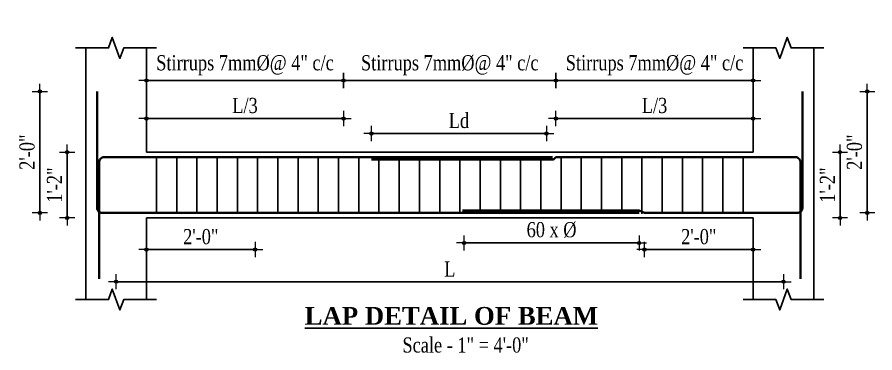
# Model space of a CAD drawing. Header units: feet. Extents: x 28652 to 66086, y -6769 to -640.
# Drawn here: x 59680.2 to 60019.5, y -1840.5 to -1707.9 of the extents above; entities that cross this region are included whole.
import ezdxf

# ---------------------------------------------------------------- set-up
doc = ezdxf.new("R2010")
doc.units = ezdxf.units.FT
doc.header["$LTSCALE"] = 50
doc.header["$MEASUREMENT"] = 0
doc.header["$PDMODE"] = 34
for name, color, linetype, lineweight in [('BAR', 7, 'Continuous', 40), ('DIMENSION', 142, 'Continuous', 13), ('STIRRUP', 10, 'Continuous', 30)]:
    doc.layers.add(name, color=color, linetype=linetype, lineweight=lineweight)
doc.layers.add('Text', color=7, linetype='Continuous')
doc.styles.add('1.8', font='times.ttf', dxfattribs={"width": 0.8, "height": 8})
doc.styles.add('1.8 str', font='times.ttf', dxfattribs={"width": 0.8, "height": 6})
doc.styles.add('TITLE', font='times.ttf', dxfattribs={"height": 11})
doc.dimstyles.new('1.4', dxfattribs={"dimscale": 0, "dimtxt": 6, "dimasz": 0.5, "dimexe": 2, "dimexo": 9, "dimgap": 2, "dimtad": 1, "dimdec": 0, "dimlfac": 0.5, "dimzin": 3, "dimdsep": 46, "dimlunit": 4, "dimtxsty": '1.8 str', "dimblk": 'DIM', "dimcen": 3, "dimdle": 3, "dimse1": 1, "dimse2": 1, "dimclrd": 256, "dimclre": 256, "dimclrt": 7, "dimadec": 1, "dimazin": 2, "dimtfac": 1, "dimtdec": 0, "dimtix": 1, "dimtofl": 0, "dimtmove": 2, "dimatfit": 3, "dimldrblk": 'arrow', "dimfxl": 2, "dimfrac": 2, "dimtolj": 2, "dimtzin": 0, "dimarcsym": 0})

# ---------------------------------------------------------------- blocks, each defined once
blk = doc.blocks.new('DIM')
at = {"layer": 'DIMENSION'}
h = blk.add_hatch(color=256, dxfattribs=at)
h.paths.add_polyline_path([(0, 1.28), (0, 0), (1.28, 0, 0.414214)])
h.paths.add_polyline_path([(1.28, 0), (0, 0), (0, -1.28, 0.414214)])
h.paths.add_polyline_path([(0, 0), (-1.28, 0, 0.414214), (0, -1.28)])
h.paths.add_polyline_path([(0, 1.28, 0.414214), (-1.28, 0), (0, 0)])
for p, q in [((-6, 0), (6, 0)), ((0, 6), (0, -6))]:
    blk.add_line(p, q, dxfattribs=at)
blk.add_circle((0, 0), 1.28, dxfattribs=at)
blk = doc.blocks.new('*D894')
at = {"layer": 'Defpoints', "color": 0, "ltscale": 10, "transparency": 16777216}
for p in [(59893.32, -1747.95), (59971.32, -1768.67), (59893.32, -1771.42)]:
    blk.add_point(p, dxfattribs=at)
at = {"layer": 'DIMENSION', "lineweight": -2, "ltscale": 10, "transparency": 16777216}
blk.add_line((59970.82, -1747.95), (59893.82, -1747.95), dxfattribs=at)
at = {"layer": 'DIMENSION', "lineweight": -2, "ltscale": 10, "transparency": 16777216, "xscale": 0.5, "yscale": 0.5, "zscale": 0.5, "rotation": 180}
blk.add_blockref('DIM', (59893.32, -1747.95), dxfattribs=at)
at = {"layer": 'DIMENSION', "lineweight": -2, "ltscale": 10, "transparency": 16777216, "xscale": 0.5, "yscale": 0.5, "zscale": 0.5}
blk.add_blockref('DIM', (59971.32, -1747.95), dxfattribs=at)
at = {"layer": 'DIMENSION', "color": 7, "ltscale": 10, "transparency": 16777216, "insert": (59932.32, -1742.81), "char_height": 6, "attachment_point": 5, "style": '1.8 str'}
blk.add_mtext('\\A2;L/3', dxfattribs=at)
blk = doc.blocks.new('arrow')
at = {"layer": 'DIMENSION'}
blk.add_lwpolyline([(1.21, 0, 0, 2.1, 0), (-2.29, 0, 0, 0, 0), (1.21, 0, 0, 0, 0)], format="xyseb", dxfattribs=at)
blk = doc.blocks.new('*D895')
at = {"layer": 'Defpoints', "color": 0, "ltscale": 10, "transparency": 16777216}
for p in [(59719.32, -1795.96), (59983.32, -1795.96), (59983.32, -1812.36)]:
    blk.add_point(p, dxfattribs=at)
at = {"layer": 'DIMENSION', "lineweight": -2, "ltscale": 10, "transparency": 16777216}
blk.add_line((59719.82, -1812.36), (59982.82, -1812.36), dxfattribs=at)
at = {"layer": 'DIMENSION', "lineweight": -2, "ltscale": 10, "transparency": 16777216, "xscale": 0.5, "yscale": 0.5, "zscale": 0.5, "rotation": 180}
blk.add_blockref('DIM', (59719.32, -1812.36), dxfattribs=at)
at = {"layer": 'DIMENSION', "lineweight": -2, "ltscale": 10, "transparency": 16777216, "xscale": 0.5, "yscale": 0.5, "zscale": 0.5}
blk.add_blockref('DIM', (59983.32, -1812.36), dxfattribs=at)
at = {"layer": 'DIMENSION', "color": 7, "ltscale": 10, "transparency": 16777216, "insert": (59851.32, -1807.36), "char_height": 6, "attachment_point": 5, "style": '1.8 str'}
blk.add_mtext('\\A2;L', dxfattribs=at)
blk = doc.blocks.new('*D896')
at = {"layer": 'Defpoints', "color": 0, "ltscale": 10, "transparency": 16777216}
for p in [(59928.32, -1782.22), (59971.32, -1784.97), (59928.32, -1799.66)]:
    blk.add_point(p, dxfattribs=at)
at = {"layer": 'DIMENSION', "lineweight": -2, "ltscale": 10, "transparency": 16777216}
blk.add_line((59970.82, -1799.66), (59928.82, -1799.66), dxfattribs=at)
at = {"layer": 'DIMENSION', "lineweight": -2, "ltscale": 10, "transparency": 16777216, "xscale": 0.5, "yscale": 0.5, "zscale": 0.5, "rotation": 180}
blk.add_blockref('DIM', (59928.32, -1799.66), dxfattribs=at)
at = {"layer": 'DIMENSION', "lineweight": -2, "ltscale": 10, "transparency": 16777216, "xscale": 0.5, "yscale": 0.5, "zscale": 0.5}
blk.add_blockref('DIM', (59971.32, -1799.66), dxfattribs=at)
at = {"layer": 'DIMENSION', "color": 7, "ltscale": 10, "transparency": 16777216, "insert": (59949.82, -1794.61), "char_height": 6, "attachment_point": 5, "style": '1.8 str'}
blk.add_mtext('\\A2;2\'-0"', dxfattribs=at)
blk = doc.blocks.new('*D897')
at = {"layer": 'Defpoints', "color": 0, "ltscale": 10, "transparency": 16777216}
for p in [(59893.32, -1732.91), (59971.32, -1744.88), (59893.32, -1749.45)]:
    blk.add_point(p, dxfattribs=at)
at = {"layer": 'DIMENSION', "lineweight": -2, "ltscale": 10, "transparency": 16777216}
blk.add_line((59970.82, -1732.91), (59893.82, -1732.91), dxfattribs=at)
at = {"layer": 'DIMENSION', "lineweight": -2, "ltscale": 10, "transparency": 16777216, "xscale": 0.5, "yscale": 0.5, "zscale": 0.5, "rotation": 180}
blk.add_blockref('DIM', (59893.32, -1732.91), dxfattribs=at)
at = {"layer": 'DIMENSION', "lineweight": -2, "ltscale": 10, "transparency": 16777216, "xscale": 0.5, "yscale": 0.5, "zscale": 0.5}
blk.add_blockref('DIM', (59971.32, -1732.91), dxfattribs=at)
at = {"layer": 'DIMENSION', "color": 7, "ltscale": 10, "transparency": 16777216, "insert": (59932.32, -1726.88), "char_height": 6, "attachment_point": 5, "style": '1.8 str'}
blk.add_mtext('\\A2;Stirrups 7mm%%C@ 4" c/c', dxfattribs=at)
blk = doc.blocks.new('*D898')
at = {"layer": 'Defpoints', "color": 0, "ltscale": 10, "transparency": 16777216}
for p in [(59809.32, -1732.91), (59809.32, -1749.45), (59893.32, -1749.45)]:
    blk.add_point(p, dxfattribs=at)
at = {"layer": 'DIMENSION', "lineweight": -2, "ltscale": 10, "transparency": 16777216}
blk.add_line((59892.82, -1732.91), (59809.82, -1732.91), dxfattribs=at)
at = {"layer": 'DIMENSION', "lineweight": -2, "ltscale": 10, "transparency": 16777216, "xscale": 0.5, "yscale": 0.5, "zscale": 0.5, "rotation": 180}
blk.add_blockref('DIM', (59809.32, -1732.91), dxfattribs=at)
at = {"layer": 'DIMENSION', "lineweight": -2, "ltscale": 10, "transparency": 16777216, "xscale": 0.5, "yscale": 0.5, "zscale": 0.5}
blk.add_blockref('DIM', (59893.32, -1732.91), dxfattribs=at)
at = {"layer": 'DIMENSION', "color": 7, "ltscale": 10, "transparency": 16777216, "insert": (59851.32, -1726.88), "char_height": 6, "attachment_point": 5, "style": '1.8 str'}
blk.add_mtext('\\A2;Stirrups 7mm%%C@ 4" c/c', dxfattribs=at)
blk = doc.blocks.new('*D899')
at = {"layer": 'Defpoints', "color": 0, "ltscale": 10, "transparency": 16777216}
for p in [(59809.32, -1747.95), (59731.32, -1768.67), (59809.32, -1771.42)]:
    blk.add_point(p, dxfattribs=at)
at = {"layer": 'DIMENSION', "lineweight": -2, "ltscale": 10, "transparency": 16777216}
blk.add_line((59731.82, -1747.95), (59808.82, -1747.95), dxfattribs=at)
at = {"layer": 'DIMENSION', "lineweight": -2, "ltscale": 10, "transparency": 16777216, "xscale": 0.5, "yscale": 0.5, "zscale": 0.5, "rotation": 180}
blk.add_blockref('DIM', (59731.32, -1747.95), dxfattribs=at)
at = {"layer": 'DIMENSION', "lineweight": -2, "ltscale": 10, "transparency": 16777216, "xscale": 0.5, "yscale": 0.5, "zscale": 0.5}
blk.add_blockref('DIM', (59809.32, -1747.95), dxfattribs=at)
at = {"layer": 'DIMENSION', "color": 7, "ltscale": 10, "transparency": 16777216, "insert": (59770.32, -1742.81), "char_height": 6, "attachment_point": 5, "style": '1.8 str'}
blk.add_mtext('\\A2;L/3', dxfattribs=at)
blk = doc.blocks.new('*D900')
at = {"layer": 'Defpoints', "color": 0, "ltscale": 10, "transparency": 16777216}
for p in [(59809.32, -1732.91), (59731.32, -1744.88), (59809.32, -1749.45)]:
    blk.add_point(p, dxfattribs=at)
at = {"layer": 'DIMENSION', "lineweight": -2, "ltscale": 10, "transparency": 16777216}
blk.add_line((59731.82, -1732.91), (59808.82, -1732.91), dxfattribs=at)
at = {"layer": 'DIMENSION', "lineweight": -2, "ltscale": 10, "transparency": 16777216, "xscale": 0.5, "yscale": 0.5, "zscale": 0.5, "rotation": 180}
blk.add_blockref('DIM', (59731.32, -1732.91), dxfattribs=at)
at = {"layer": 'DIMENSION', "lineweight": -2, "ltscale": 10, "transparency": 16777216, "xscale": 0.5, "yscale": 0.5, "zscale": 0.5}
blk.add_blockref('DIM', (59809.32, -1732.91), dxfattribs=at)
at = {"layer": 'DIMENSION', "color": 7, "ltscale": 10, "transparency": 16777216, "insert": (59770.32, -1726.88), "char_height": 6, "attachment_point": 5, "style": '1.8 str'}
blk.add_mtext('\\A2;Stirrups 7mm%%C@ 4" c/c', dxfattribs=at)
blk = doc.blocks.new('*D901')
at = {"layer": 'Defpoints', "color": 0, "ltscale": 10, "transparency": 16777216}
for p in [(59774.32, -1782.22), (59731.32, -1784.97), (59774.32, -1799.66)]:
    blk.add_point(p, dxfattribs=at)
at = {"layer": 'DIMENSION', "lineweight": -2, "ltscale": 10, "transparency": 16777216}
blk.add_line((59731.82, -1799.66), (59773.82, -1799.66), dxfattribs=at)
at = {"layer": 'DIMENSION', "lineweight": -2, "ltscale": 10, "transparency": 16777216, "xscale": 0.5, "yscale": 0.5, "zscale": 0.5, "rotation": 180}
blk.add_blockref('DIM', (59731.32, -1799.66), dxfattribs=at)
at = {"layer": 'DIMENSION', "lineweight": -2, "ltscale": 10, "transparency": 16777216, "xscale": 0.5, "yscale": 0.5, "zscale": 0.5}
blk.add_blockref('DIM', (59774.32, -1799.66), dxfattribs=at)
at = {"layer": 'DIMENSION', "color": 7, "ltscale": 10, "transparency": 16777216, "insert": (59752.82, -1794.61), "char_height": 6, "attachment_point": 5, "style": '1.8 str'}
blk.add_mtext('\\A2;2\'-0"', dxfattribs=at)
blk = doc.blocks.new('*D902')
at = {"layer": 'Defpoints', "color": 0, "ltscale": 10, "transparency": 16777216}
for p in [(59820.33, -1753.87), (59820.33, -1764.15), (59889.54, -1763.21)]:
    blk.add_point(p, dxfattribs=at)
at = {"layer": 'DIMENSION', "lineweight": -2, "ltscale": 10, "transparency": 16777216}
blk.add_line((59889.04, -1753.87), (59820.83, -1753.87), dxfattribs=at)
at = {"layer": 'DIMENSION', "lineweight": -2, "ltscale": 10, "transparency": 16777216, "xscale": 0.5, "yscale": 0.5, "zscale": 0.5, "rotation": 180}
blk.add_blockref('DIM', (59820.33, -1753.87), dxfattribs=at)
at = {"layer": 'DIMENSION', "lineweight": -2, "ltscale": 10, "transparency": 16777216, "xscale": 0.5, "yscale": 0.5, "zscale": 0.5}
blk.add_blockref('DIM', (59889.54, -1753.87), dxfattribs=at)
at = {"layer": 'DIMENSION', "color": 7, "ltscale": 10, "transparency": 16777216, "insert": (59854.94, -1748.73), "char_height": 6, "width": 18.719, "attachment_point": 5, "style": '1.8 str'}
blk.add_mtext('\\A2;Ld', dxfattribs=at)
blk = doc.blocks.new('*D903')
at = {"layer": 'Defpoints', "color": 0, "ltscale": 10, "transparency": 16777216}
for p in [(59856.99, -1783.7), (59926.19, -1784.64), (59856.99, -1797.07)]:
    blk.add_point(p, dxfattribs=at)
at = {"layer": 'DIMENSION', "lineweight": -2, "ltscale": 10, "transparency": 16777216}
blk.add_line((59925.69, -1797.07), (59857.49, -1797.07), dxfattribs=at)
at = {"layer": 'DIMENSION', "lineweight": -2, "ltscale": 10, "transparency": 16777216, "xscale": 0.5, "yscale": 0.5, "zscale": 0.5, "rotation": 180}
blk.add_blockref('DIM', (59856.99, -1797.07), dxfattribs=at)
at = {"layer": 'DIMENSION', "lineweight": -2, "ltscale": 10, "transparency": 16777216, "xscale": 0.5, "yscale": 0.5, "zscale": 0.5}
blk.add_blockref('DIM', (59926.19, -1797.07), dxfattribs=at)
at = {"layer": 'DIMENSION', "color": 7, "ltscale": 10, "transparency": 16777216, "insert": (59891.59, -1791.94), "char_height": 6, "attachment_point": 5, "style": '1.8 str'}
blk.add_mtext('\\A2;60 x %%C', dxfattribs=at)
blk = doc.blocks.new('*D905')
at = {"layer": 'Defpoints', "color": 0, "ltscale": 10, "transparency": 16777216}
for p in [(59699.94, -1761.21), (59701.17, -1761.21), (59701.17, -1787.21)]:
    blk.add_point(p, dxfattribs=at)
at = {"layer": 'DIMENSION', "lineweight": -2, "ltscale": 10, "transparency": 16777216}
blk.add_line((59699.94, -1786.71), (59699.94, -1761.71), dxfattribs=at)
at = {"layer": 'DIMENSION', "lineweight": -2, "ltscale": 10, "transparency": 16777216, "xscale": 0.5, "yscale": 0.5, "zscale": 0.5}
for p, rotation in [((59699.94, -1761.21), 90), ((59699.94, -1787.21), 270)]:
    blk.add_blockref('DIM', p, dxfattribs=dict(at, rotation=rotation))
at = {"layer": 'DIMENSION', "color": 7, "ltscale": 10, "transparency": 16777216, "insert": (59694.94, -1774.21), "char_height": 6, "attachment_point": 5, "rotation": 90, "style": '1.8 str'}
blk.add_mtext('\\A2;1\'-2"', dxfattribs=at)
blk = doc.blocks.new('*D906')
at = {"layer": 'Defpoints', "color": 0, "ltscale": 10, "transparency": 16777216}
for p in [(59711.82, -1737.21), (59689.17, -1785.21), (59713.84, -1785.21)]:
    blk.add_point(p, dxfattribs=at)
at = {"layer": 'DIMENSION', "lineweight": -2, "ltscale": 10, "transparency": 16777216}
blk.add_line((59689.17, -1737.71), (59689.17, -1784.71), dxfattribs=at)
at = {"layer": 'DIMENSION', "lineweight": -2, "ltscale": 10, "transparency": 16777216, "xscale": 0.5, "yscale": 0.5, "zscale": 0.5}
for p, rotation in [((59689.17, -1737.21), 90), ((59689.17, -1785.21), 270)]:
    blk.add_blockref('DIM', p, dxfattribs=dict(at, rotation=rotation))
at = {"layer": 'DIMENSION', "color": 7, "ltscale": 10, "transparency": 16777216, "insert": (59684.12, -1761.21), "char_height": 6, "attachment_point": 5, "rotation": 90, "style": '1.8 str'}
blk.add_mtext('\\A2;2\'-0"', dxfattribs=at)
blk = doc.blocks.new('*D907')
at = {"layer": 'Defpoints', "color": 0, "ltscale": 10, "transparency": 16777216}
for p in [(60001.47, -1761.21), (60005.7, -1761.21), (60001.47, -1787.21)]:
    blk.add_point(p, dxfattribs=at)
at = {"layer": 'DIMENSION', "lineweight": -2, "ltscale": 10, "transparency": 16777216}
blk.add_line((60005.7, -1786.71), (60005.7, -1761.71), dxfattribs=at)
at = {"layer": 'DIMENSION', "lineweight": -2, "ltscale": 10, "transparency": 16777216, "xscale": 0.5, "yscale": 0.5, "zscale": 0.5}
for p, rotation in [((60005.7, -1761.21), 90), ((60005.7, -1787.21), 270)]:
    blk.add_blockref('DIM', p, dxfattribs=dict(at, rotation=rotation))
at = {"layer": 'DIMENSION', "color": 7, "ltscale": 10, "transparency": 16777216, "insert": (60000.7, -1774.21), "char_height": 6, "attachment_point": 5, "rotation": 90, "style": '1.8 str'}
blk.add_mtext('\\A2;1\'-2"', dxfattribs=at)
blk = doc.blocks.new('*D908')
at = {"layer": 'Defpoints', "color": 0, "ltscale": 10, "transparency": 16777216}
for p in [(59990.82, -1737.21), (59988.8, -1785.21), (60016.47, -1785.21)]:
    blk.add_point(p, dxfattribs=at)
at = {"layer": 'DIMENSION', "lineweight": -2, "ltscale": 10, "transparency": 16777216}
blk.add_line((60016.47, -1737.71), (60016.47, -1784.71), dxfattribs=at)
at = {"layer": 'DIMENSION', "lineweight": -2, "ltscale": 10, "transparency": 16777216, "xscale": 0.5, "yscale": 0.5, "zscale": 0.5}
for p, rotation in [((60016.47, -1737.21), 90), ((60016.47, -1785.21), 270)]:
    blk.add_blockref('DIM', p, dxfattribs=dict(at, rotation=rotation))
at = {"layer": 'DIMENSION', "color": 7, "ltscale": 10, "transparency": 16777216, "insert": (60011.42, -1761.21), "char_height": 6, "attachment_point": 5, "rotation": 90, "style": '1.8 str'}
blk.add_mtext('\\A2;2\'-0"', dxfattribs=at)

msp = doc.modelspace()

# ---------------------------------------------------------------- linework, layer by layer
at = {"ltscale": 10}
for p, q in [((59707.32, -1819.41), (59707.32, -1720.05)), ((59731.32, -1761.21), (59731.32, -1720.05)), ((59971.32, -1761.21), (59971.32, -1720.05)), ((59995.32, -1819.41), (59995.32, -1720.05)), ((59851.32, -1761.21), (59731.32, -1761.21)), ((59851.32, -1761.21), (59971.32, -1761.21)), ((59851.32, -1787.21), (59731.32, -1787.21)), ((59731.32, -1819.41), (59731.32, -1787.21)), ((59851.32, -1787.21), (59971.32, -1787.21)), ((59971.32, -1819.41), (59971.32, -1787.21))]:
    msp.add_line(p, q, dxfattribs=at)
at = {"linetype": 'Continuous', "ltscale": 10}
for points in [[(59735.32, -1720.05), (59722.32, -1720.05), (59720.82, -1724.17), (59717.82, -1715.93), (59716.32, -1720.05), (59703.32, -1720.05)], [(59967.32, -1720.05), (59980.32, -1720.05), (59981.82, -1724.17), (59984.82, -1715.93), (59986.32, -1720.05), (59999.32, -1720.05)], [(59735.32, -1819.41), (59722.32, -1819.41), (59720.82, -1823.53), (59717.82, -1815.28), (59716.32, -1819.41), (59703.32, -1819.41)], [(59967.32, -1819.41), (59980.32, -1819.41), (59981.82, -1823.53), (59984.82, -1815.28), (59986.32, -1819.41), (59999.32, -1819.41)]]:
    msp.add_lwpolyline(points, dxfattribs=at)
at = {"layer": 'BAR', "ltscale": 10}
for points in [[(59926.24, -1785.21), (59713.84, -1785.21, -0.414214), (59711.82, -1783.2), (59711.82, -1737.21)], [(59967.32, -1785.21), (59988.8, -1785.21, 0.414214), (59990.82, -1783.2), (59990.82, -1737.21)], [(59712.57, -1811.21), (59712.57, -1765.23, -0.414214), (59714.59, -1763.21), (59891.91, -1763.21)], [(59990.07, -1811.21), (59990.07, -1765.23, 0.414214), (59988.05, -1763.21), (59967.32, -1763.21)]]:
    msp.add_lwpolyline(points, format="xyb", dxfattribs=at)
for points in [[(59967.32, -1763.21), (59893.32, -1763.21), (59892.33, -1764.15), (59820.33, -1764.15)], [(59856.32, -1784.26), (59926.19, -1784.26), (59928.32, -1785.21), (59967.32, -1785.21)]]:
    msp.add_lwpolyline(points, dxfattribs=at)
at = {"layer": 'STIRRUP'}
for p, q in [((59735.32, -1762.81), (59735.32, -1785.61)), ((59743.32, -1762.81), (59743.32, -1785.61)), ((59751.32, -1762.81), (59751.32, -1785.61)), ((59759.32, -1762.81), (59759.32, -1785.61)), ((59767.32, -1762.81), (59767.32, -1785.61)), ((59775.32, -1762.81), (59775.32, -1785.61)), ((59783.32, -1762.81), (59783.32, -1785.61)), ((59791.32, -1762.81), (59791.32, -1785.61)), ((59799.32, -1762.81), (59799.32, -1785.61)), ((59807.32, -1762.81), (59807.32, -1785.61)), ((59815.32, -1762.81), (59815.32, -1785.61)), ((59823.32, -1762.81), (59823.32, -1785.61)), ((59831.32, -1762.81), (59831.32, -1785.61)), ((59839.32, -1762.81), (59839.32, -1785.61)), ((59847.32, -1762.81), (59847.32, -1785.61)), ((59855.32, -1762.81), (59855.32, -1785.61)), ((59863.32, -1762.81), (59863.32, -1785.61)), ((59871.32, -1762.81), (59871.32, -1785.61)), ((59879.32, -1762.81), (59879.32, -1785.61)), ((59887.32, -1762.81), (59887.32, -1785.61)), ((59895.32, -1762.81), (59895.32, -1785.61)), ((59903.32, -1762.81), (59903.32, -1785.61)), ((59911.32, -1762.81), (59911.32, -1785.61)), ((59919.32, -1762.81), (59919.32, -1785.61)), ((59927.32, -1762.81), (59927.32, -1785.61)), ((59935.32, -1762.81), (59935.32, -1785.61)), ((59943.32, -1762.81), (59943.32, -1785.61)), ((59951.32, -1762.81), (59951.32, -1785.61)), ((59959.32, -1762.81), (59959.32, -1785.61)), ((59967.32, -1762.81), (59967.32, -1785.61))]:
    msp.add_line(p, q, dxfattribs=at)

# ---------------------------------------------------------------- texts
at = {"layer": 'Text', "ltscale": 10, "style": '1.8', "width": 0.8}
msp.add_text('Scale - 1" = 4\'-0"', height=6, dxfattribs=at).set_placement((59832.6, -1840.36))
at = {"layer": 'Text', "insert": (59909.95, -1822.35), "char_height": 7, "width": 189.6399, "attachment_point": 3, "style": 'TITLE'}
msp.add_mtext('{\\fTimes New Roman|b1|i0|c0|p18;\\LLAP DETAIL OF BEAM}', dxfattribs=at)

# ---------------------------------------------------------------- dimensions: what is measured, and where the dimension line sits
at = {"layer": 'DIMENSION', "ltscale": 10}
for base, p1, p2, text, picture, middle in [((59809.32, -1732.91), (59731.32, -1744.88), (59809.32, -1749.45), 'Stirrups 7mm%%C@ 4" c/c', '*D900', (59770.32, -1726.88)), ((59809.32, -1747.95), (59731.32, -1768.67), (59809.32, -1771.42), 'L/3', '*D899', (59770.32, -1742.81)), ((59774.32, -1799.66), (59731.32, -1784.97), (59774.32, -1782.22), '2\'-0"', '*D901', (59752.82, -1794.61))]:
    dim = msp.add_linear_dim(base=base, p1=p1, p2=p2, text=text, dimstyle='1.4', override={"dimscale": 1}, dxfattribs=at)
    dim.commit()
    dim.dimension.update_dxf_attribs({"geometry": picture, "text_midpoint": middle})
for base, p1, p2, angle, text, picture, middle in [((59809.32, -1732.91), (59893.32, -1749.45), (59809.32, -1749.45), 180, 'Stirrups 7mm%%C@ 4" c/c', '*D898', (59851.32, -1726.88)), ((59893.32, -1732.91), (59971.32, -1744.88), (59893.32, -1749.45), 180, 'Stirrups 7mm%%C@ 4" c/c', '*D897', (59932.32, -1726.88)), ((59893.32, -1747.95), (59971.32, -1768.67), (59893.32, -1771.42), 180, 'L/3', '*D894', (59932.32, -1742.81)), ((59820.33, -1753.87), (59889.54, -1763.21), (59820.33, -1764.15), 180, 'Ld', '*D902', (59854.94, -1748.73)), ((59699.94, -1761.21), (59701.17, -1787.21), (59701.17, -1761.21), 90, '1\'-2"', '*D905', (59694.94, -1774.21)), ((60005.7, -1761.21), (60001.47, -1787.21), (60001.47, -1761.21), 90, '1\'-2"', '*D907', (60000.7, -1774.21)), ((59856.99, -1797.07), (59926.19, -1784.64), (59856.99, -1783.7), 180, '60 x %%C', '*D903', (59891.59, -1791.94)), ((59928.32, -1799.66), (59971.32, -1784.97), (59928.32, -1782.22), 180, '2\'-0"', '*D896', (59949.82, -1794.61)), ((59983.32, -1812.36), (59719.32, -1795.96), (59983.32, -1795.96), 180, 'L', '*D895', (59851.32, -1807.36))]:
    dim = msp.add_linear_dim(base=base, p1=p1, p2=p2, angle=angle, text=text, dimstyle='1.4', override={"dimscale": 1}, dxfattribs=at)
    dim.commit()
    dim.dimension.update_dxf_attribs({"geometry": picture, "text_midpoint": middle})
for base, p1, p2, picture, middle in [((59689.17, -1785.21), (59711.82, -1737.21), (59713.84, -1785.21), '*D906', (59684.12, -1761.21)), ((60016.47, -1785.21), (59990.82, -1737.21), (59988.8, -1785.21), '*D908', (60011.42, -1761.21))]:
    dim = msp.add_linear_dim(base=base, p1=p1, p2=p2, angle=90, dimstyle='1.4', override={"dimscale": 1}, dxfattribs=at)
    dim.commit()
    dim.dimension.update_dxf_attribs({"geometry": picture, "text_midpoint": middle})

doc.saveas('drawing.dxf')
